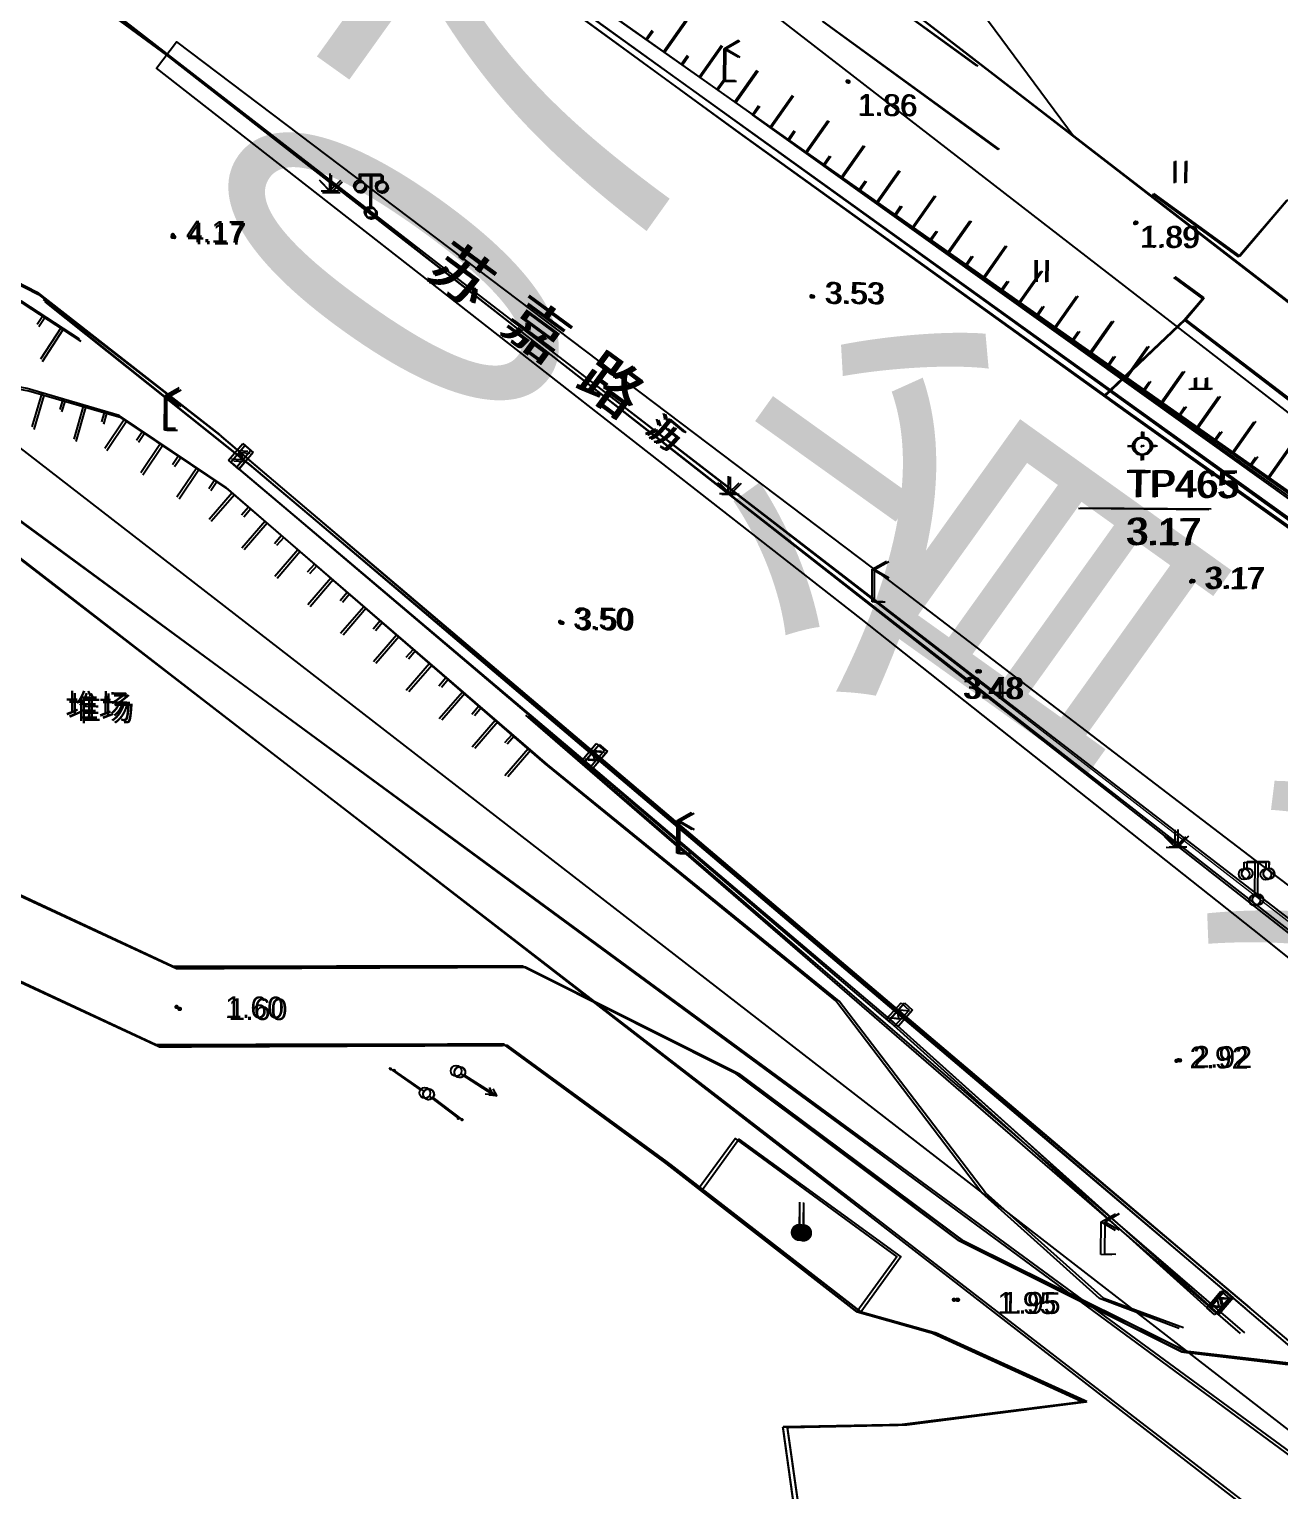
# Model space of a CAD drawing. Header units: millimetres. Extents: x 2463 to 59352, y -11079 to 11941.
# Drawn here: x 6155 to 6212.5, y 1665 to 1732.2 of the extents above; entities that cross this region are included whole.
import ezdxf
from ezdxf.enums import TextEntityAlignment as Align

# ---------------------------------------------------------------- set-up
doc = ezdxf.new("R2010")
doc.units = ezdxf.units.MM
doc.header["$LTSCALE"] = 10
for name, pattern in [('ACAD_ISO04W100', [30, 24, -3, 0, -3]), ('DASHDOT', [1, 0.5, -0.25, 0, -0.25]), ('X2', [10, 8, -2]), ('X6', [2, 1, -1])]:
    doc.linetypes.add(name, pattern=pattern)
for name, color, linetype in [('1：500地形', 8, 'Continuous'), ('Other', 7, 'Continuous'), ('RD-侧石线', 5, 'Continuous'), ('RD-红线', 7, 'Continuous'), ('植被层', 3, 'Continuous'), ('用地', 7, 'Continuous'), ('路名', 7, 'Continuous')]:
    doc.layers.add(name, color=color, linetype=linetype)
doc.layers.add('RD-中线', color=7, linetype='DASHDOT', lineweight=0, true_color=0xfe0b0b)
doc.styles.add('DIMST', font='', dxfattribs={"width": 0.8})
doc.styles.get("Standard").update_dxf_attribs({"font": 'arial.ttf'})
doc.styles.get('DIMST').set_extended_font_data('SimSun')
doc.linetypes.add('10421', pattern='A,2,[150,AAA.SHX,S=1,R=0,X=0,Y=1],1e-11', length=2.00000000001)
doc.linetypes.add('1137', pattern='A,0,-1e-09,[146,AAA.SHX,S=1,R=0,X=0,Y=0],-10', length=10.000000001)
doc.linetypes.add('1161', pattern='A,0,[149,AAA.SHX,S=0.15,R=0,X=0,Y=0],-1.6', length=1.6)
doc.linetypes.add('444', pattern='A,4.5,[145,AAA.SHX,S=1,R=0,X=0,Y=1],4.5,-0.5,[146,AAA.SHX,S=1,R=0,X=0,Y=0],-0.5', length=10)
doc.linetypes.add('72B', pattern='A,4,-1,4,-1,4,-1,[149,AAA.SHX,S=0.15,R=0,X=0,Y=0],8,[149,AAA.SHX,S=0.15,R=0,X=0,Y=0],-1', length=24)

# ---------------------------------------------------------------- blocks, each defined once
blk = doc.blocks.new('380501000')
for p, q in [((-1, 2.9), (-1, 3.5)), ((-1, 3.5), (1, 3.5)), ((0, 0.5), (0, 3.5)), ((1, 3.5), (1, 2.9))]:
    blk.add_line(p, q)
for centre in [(-1, 2.399999999999999), (1, 2.399999999999999), (0, 0)]:
    blk.add_circle(centre, 0.5)
blk = doc.blocks.new('110103100')
for p, q in [((-1.3, 0), (-0.8, 0)), ((0, 1.3), (0, 0.8000000000000002)), ((1.3, 0), (0.8000000000000002, 0)), ((0, -1.3), (0, -0.8))]:
    blk.add_line(p, q)
blk.add_circle((0, 0), 0.8)
blk.add_point((0, 0))
blk = doc.blocks.new('451002000')
for p, q in [((0, 2.999999999999998), (1.299038105676658, 3.749999999999998)), ((0, 2.999999999999998), (1.299038105676658, 2.25)), ((0, 0), (0, 2.999999999999998)), ((1, 0), (0, 0))]:
    blk.add_line(p, q)
blk = doc.blocks.new('720100000')
at = {"const_width": 0.2}
blk.add_lwpolyline([(-0.1, 0, 1), (0.1, 0, 1)], format="xyb", close=True, dxfattribs=at)
blk = doc.blocks.new('520104000')
at = {"linetype": 'Continuous'}
for p, q in [((-0.5, 0), (-0.5, 2)), ((-0.5, 2), (0.5, 2)), ((0.35, 1.75), (-0.35, 1.25)), ((0.5, 2), (0.5, 0)), ((0.5, 0), (-0.5, 0)), ((-0.35, 1.25), (0.35, 0.75)), ((0.35, 0.75), (-0.35, 0.25))]:
    blk.add_line(p, q, dxfattribs=at)
blk = doc.blocks.new('820200002')
for p, q in [((0, 0), (0, 1.6)), ((-1, 1), (0, 0)), ((-0.8, 0), (0.8, 0)), ((0, 0), (1, 1))]:
    blk.add_line(p, q)
blk = doc.blocks.new('321506000')
at = {"const_width": 0.2}
blk.add_lwpolyline([(0, 2.799999999999998), (0, 0.3999999999999998)], dxfattribs=at)
at = {"const_width": 0.8}
blk.add_lwpolyline([(0.4, 0, 0.198912367379658), (0.2828427124746189, 0.2828427124746189, 0.198912367379658), (0, 0.4, 0.198912367379658), (-0.2828427124746189, 0.2828427124746189, 0.198912367379658), (-0.4, 0, 0.198912367379658), (-0.2828427124746189, -0.2828427124746189, 0.198912367379658), (0, -0.4, 0.198912367379658), (0.2828427124746189, -0.2828427124746189, 0.198912367379658)], format="xyb", close=True, dxfattribs=at)
blk = doc.blocks.new('810302002')
for p, q in [((-1, 0), (1, 0)), ((-0.5, 1), (-0.5, 0)), ((0.5, 1), (0.5, 0))]:
    blk.add_line(p, q)
blk = doc.blocks.new('810602002')
for p, q in [((-0.5, -1), (-0.5, 1)), ((0.5, -1), (0.5, 1))]:
    blk.add_line(p, q)
blk = doc.blocks.new('520101003')
at = {"linetype": 'Continuous'}
blk.add_line((0.5, 0), (4, 0), dxfattribs=at)
at = {"linetype": 'Continuous', "const_width": 0.15, "flags": 128}
blk.add_lwpolyline([(3.774999999999999, 0, 1), (3.924999999999998, 0, 1)], format="xyb", close=True, dxfattribs=at)
blk = doc.blocks.new('520106000')
at = {"linetype": 'Continuous'}
blk.add_circle((0, 0), 0.5, dxfattribs=at)
blk = doc.blocks.new('510301000')
at = {"linetype": 'Continuous'}
blk.add_circle((0, 0), 0.5, dxfattribs=at)
blk = doc.blocks.new('510201003')
at = {"linetype": 'Continuous'}
blk.add_line((0.5, 0), (4, 0), dxfattribs=at)
at = {"linetype": 'Continuous', "flags": 128}
blk.add_lwpolyline([(3.387748909760055, 0.35355), (4, 0), (3.387748909760055, -0.35355)], dxfattribs=at)

msp = doc.modelspace()

# ---------------------------------------------------------------- hatches: boundary and pattern name
at = {"layer": '植被层'}
h = msp.add_hatch(dxfattribs=at)
h.set_pattern_fill('草坪或沼泽', color=256, scale=0.5, angle=-0.148153735752361)
h.set_pattern_definition([(359.8518462642477, (-494927.7248257527, -3415132.240320678), (2.606714303710045, 2.593268312156198), [0.39, -0.078, 0.104, -0.078, 0.39, -1.56]), (359.8518462642477, (-494927.8546236282, -3415132.161984789), (2.606714303710045, 2.593268312156198), [0.26, -0.195, 0.39, -0.195, 0.26, -1.3]), (359.8518462642477, (-494926.9419374721, -3415131.124341314), (2.606714303710045, 2.593268312156198), [0.325, -0.13, 0.325, -1.82]), (359.8518462642477, (-494928.2405885269, -3415130.600981554), (2.606714303710045, 2.593268312156198), [0.13, -0.26, 0.13, -2.08]), (89.85184626424763, (-494927.9805893961, -3415130.601653854), (-2.593268312156198, 2.606714303710045), [0.234, -2.366]), (89.85184626424763, (-494927.2046258012, -3415132.163665538), (-2.593268312156198, 2.606714303710045), [0.26, -2.34]), (89.85184626424763, (-494926.5519387759, -3415131.125349763), (-2.593268312156198, 2.606714303710045), [0.26, -2.34]), (44.85184626424764, (-494926.8666941611, -3415132.19053944), (0.006722995772955593, 2.599991306398672), [0.26, -3.41695525]), (134.8518462642477, (-494927.5426919012, -3415132.188791461), (-2.599991306398672, 0.006722995772955816), [0.26, -3.41695525]), (63.28679508424764, (-494926.9446602854, -3415132.177337794), (0.006722998138063888, 2.599991305020362), [0.2599999999999998, -5.553776499999997]), (75.81560279424764, (-494927.0746262358, -3415132.164001687), (0.006722995870009397, 2.599991307543387), [0.26, -10.4600745]), (75.81560279424764, (-494926.4219392106, -3415131.125685913), (0.006722995870009397, 2.599991307543387), [0.208, -10.5120745]), (75.81560279424764, (-494927.92858957, -3415130.601788314), (0.006722995870009397, 2.599991307543387), [0.182, -10.5380745]), (103.8880897342476, (-494927.3346253666, -3415132.163329388), (0.006722971412663187, 2.599991301543218), [0.26, -10.4600745]), (103.8880897342476, (-494926.6819383414, -3415131.125013614), (0.006722971412663187, 2.599991301543218), [0.208, -10.5120745]), (103.8880897342476, (-494928.0325892223, -3415130.601519394), (0.006722971412663187, 2.599991301543218), [0.182, -10.5380745]), (116.4168974642477, (-494927.464658547, -3415132.175993195), (0.006722952192055247, 2.59999128501449), [0.2599999999999998, -5.553773499999997])])
edge = h.paths.add_edge_path()
edge.add_line((6219.825299396618, 1760.981765636132), (6219.021946314811, 1762.215611214639))
edge.add_line((6219.021946314811, 1762.215611214639), (6232.799376330486, 1771.186053207033))
edge.add_line((6232.799376330486, 1771.186053207033), (6233.788648542164, 1769.666660016292))
edge.add_line((6233.788648542164, 1769.666660016292), (6242.147008098693, 1773.297389047575))
edge.add_line((6242.147008098693, 1773.297389047575), (6256.382021858155, 1775.424814068601))
edge.add_line((6256.382021858155, 1775.424814068601), (6255.835519443413, 1779.084117893484))
edge.add_line((6255.835519443413, 1779.084117893484), (6261.214515122732, 1779.887966742162))
edge.add_line((6261.214515122732, 1779.887966742162), (6261.202035052791, 1779.971477768273))
edge.add_line((6261.202035052791, 1779.971477768273), (6270.805334588194, 1781.925099353661))
edge.add_line((6270.805334588194, 1781.925099353661), (6270.665790185421, 1782.611049339064))
edge.add_line((6270.665790185421, 1782.611049339064), (6281.151025428991, 1784.74408531597))
edge.add_line((6281.151025428991, 1784.74408531597), (6281.888617304301, 1781.118349964619))
edge.add_line((6281.888617304301, 1781.118349964619), (6283.456502970164, 1781.437308736035))
edge.add_line((6283.456502970164, 1781.437308736035), (6282.798650933053, 1784.671071913448))
edge.add_line((6282.798650933053, 1784.671071913448), (6285.15047915574, 1785.14950985171))
edge.add_line((6285.15047915574, 1785.14950985171), (6285.070739335993, 1785.541481868253))
edge.add_line((6285.070739335993, 1785.541481868253), (6286.492310148695, 1785.830678680801))
edge.add_line((6286.492310148695, 1785.830678680801), (6286.245593788366, 1787.056354900245))
edge.add_line((6286.245593788366, 1787.056354900245), (6301.872698540074, 1790.235455906373))
edge.add_line((6301.872698540074, 1790.235455906373), (6302.25762274131, 1788.323512232751))
edge.add_line((6302.25762274131, 1788.323512232751), (6302.946990116763, 1788.463751843088))
edge.add_line((6302.946990116763, 1788.463751843088), (6303.06659949411, 1787.875795256701))
edge.add_line((6303.06659949411, 1787.875795256701), (6303.850542469563, 1788.035274839383))
edge.add_line((6303.850542469563, 1788.035274839383), (6304.608009481077, 1784.311840311513))
edge.add_line((6304.608009481077, 1784.311840311513), (6308.717830523239, 1785.14792046452))
edge.add_line((6308.717830523239, 1785.14792046452), (6311.142801651937, 1773.293404840753))
edge.add_line((6311.142801651937, 1773.293404840753), (6311.88187741503, 1773.443758913205))
edge.add_line((6311.88187741503, 1773.443758913205), (6313.641063300691, 1761.595705293474))
edge.add_line((6313.641063300691, 1761.595705293474), (6313.704655652722, 1761.162631836609))
edge.add_arc((6310.398505546707, 1769.533376820274), 9.000000005836915, 291.5522781783099, 317.6646500098786)
edge.add_line((6317.051447059815, 1763.472158351336), (6312.073712289422, 1796.854872548842))
edge.add_line((6312.073712289422, 1796.854872548842), (6259.735341947266, 1784.722715391666))
edge.add_line((6259.735341947266, 1784.722715391666), (6227.866370813312, 1771.138929065672))
edge.add_line((6227.866370813312, 1771.138929065672), (6209.217897702563, 1758.928784521651))
edge.add_line((6209.217897702563, 1758.928784521651), (6199.356566654549, 1749.127960686927))
edge.add_line((6199.356566654549, 1749.127960686927), (6249.981857055654, 1710.121617495903))
edge.add_line((6249.981857055654, 1710.121617495903), (6254.997388008547, 1706.257194793672))
edge.add_arc((6262.95713611608, 1716.569581686874), 13.0270070764717, 187.3645516287885, 232.336784228711, ccw=False)
edge.add_line((6250.037593286515, 1714.899753420968), (6249.940718530301, 1715.65438312281))
edge.add_arc((6248.452927725071, 1715.463389618677), 1.49999999958211, 7.315272723952215, 52.24087584705148)
edge.add_line((6249.371442505073, 1716.649277723749), (6241.444641902026, 1722.788850422838))
edge.add_line((6241.444641902026, 1722.788850422838), (6239.714325711919, 1722.530268196837))
edge.add_line((6239.714325711919, 1722.530268196837), (6239.444128836187, 1724.33831483068))
edge.add_line((6239.444128836187, 1724.33831483068), (6234.988295056422, 1727.789507410844))
edge.add_line((6234.988295056422, 1727.789507410844), (6233.699415504905, 1727.596905357093))
edge.add_line((6233.699415504905, 1727.596905357093), (6233.498151535141, 1728.94367350394))
edge.add_line((6233.498151535141, 1728.94367350394), (6232.263499287686, 1729.899953043443))
edge.add_line((6232.263499287686, 1729.899953043443), (6232.079770143524, 1729.662775506155))
edge.add_line((6232.079770143524, 1729.662775506155), (6220.22120396307, 1738.848313994595))
edge.add_arc((6228.884649197835, 1750.036440587957), 14.15024593443052, 180.7619130778784, 232.2478483555007, ccw=False)
edge.add_arc((6228.875765292529, 1750.114265753311), 14.14261244010287, 129.7875696169194, 181.0776574602675, ccw=False)

# ---------------------------------------------------------------- linework, layer by layer
at = {"layer": '1：500地形', "color": 251, "linetype": 'Continuous'}
for p, q in [((6116.861463309529, 1763.889760853146), (6161.292571265165, 1731.136652198509)), ((6183.385235254451, 1731.775872216449), (6183.674036207523, 1732.18403183844)), ((6161.292571265165, 1731.136652198509), (6264.890657051206, 1649.905526942928)), ((6185.017872311264, 1730.620668645837), (6185.306673322661, 1731.028827790991)), ((6186.650509366738, 1729.465464598854), (6186.939310378251, 1729.873623743542)), ((6188.283146422271, 1728.310260551871), (6188.571947433784, 1728.718419696093)), ((6189.915783477862, 1727.155056504422), (6190.204584489316, 1727.56321564911)), ((6191.548420592999, 1725.999852456973), (6191.837221546071, 1726.408012078498)), ((6193.181057648531, 1724.84464840999), (6193.469858601662, 1725.252808031981)), ((6194.813694705286, 1723.689444839378), (6195.102495716799, 1724.097603984532)), ((6196.446331760877, 1722.534240792394), (6196.73513277239, 1722.942399937083)), ((6198.07896881641, 1721.379036745411), (6198.367769827864, 1721.787195889634)), ((6199.711605871942, 1720.223832697962), (6200.000406883455, 1720.631991842651)), ((6201.344242987079, 1719.068628650513), (6201.633043938988, 1719.476787795667)), ((6155.665836702772, 1719.059644280822), (6155.391815505778, 1718.641418999416)), ((6202.97688004267, 1717.91342460353), (6203.265680995801, 1718.321584225521)), ((6204.609517099425, 1716.758221032918), (6204.89831811088, 1717.166380178072)), ((6206.242154154957, 1715.603016985935), (6206.53095516647, 1716.011176130623)), ((6156.573311061746, 1715.210590902139), (6156.432562933218, 1714.730809693114)), ((6158.492435719209, 1714.647598388494), (6158.351687590623, 1714.167817179468)), ((6207.87479121049, 1714.447812938952), (6208.163592222003, 1714.855972083174)), ((6160.242418259355, 1713.724171670974), (6159.963333502501, 1713.30930832157)), ((6209.507428266081, 1713.292608891503), (6209.796229277594, 1713.700768036191)), ((6161.901872192366, 1712.607832642161), (6161.622787435512, 1712.192969293223)), ((6211.140065381218, 1712.137404844054), (6211.428866333068, 1712.545563989208)), ((6163.561326125318, 1711.491493613814), (6163.282241368523, 1711.07663026441)), ((6165.120103386902, 1710.243518928886), (6164.792805502804, 1709.865529257228)), ((6203.281012472728, 1710.192486700491), (6209.280739036303, 1710.135204536729)), ((6166.632061596758, 1708.934327155241), (6166.304763712602, 1708.556337483582)), ((6168.144019807836, 1707.625135858432), (6167.81672192368, 1707.247146186774)), ((6169.655978017634, 1706.315944084787), (6169.328680134759, 1705.937954889965)), ((6171.167936228712, 1705.006752787978), (6170.840638344556, 1704.62876311632)), ((6172.679894378905, 1703.697561014333), (6172.352596555635, 1703.319571819511)), ((6174.191852589984, 1702.388369717524), (6173.864554705828, 1702.0103800454)), ((6175.703810801004, 1701.079178420716), (6175.376512916906, 1700.701188748591)), ((6177.21576901086, 1699.76998664707), (6176.888471126704, 1699.391996974946))]:
    msp.add_line(p, q, dxfattribs=at)
at = {"layer": '1：500地形', "color": 8, "linetype": 'Continuous'}
for p, q in [((6183.429768648612, 1731.735416539834), (6183.717527679955, 1732.144311073591)), ((6185.065346784106, 1730.584380414226), (6185.353105815508, 1730.993274947983)), ((6186.700924919716, 1729.433344289084), (6186.988683951176, 1729.842238822841)), ((6188.336503055269, 1728.282308163476), (6188.624262086612, 1728.691202697233)), ((6189.972081190879, 1727.131272037403), (6190.259840222281, 1727.540166571625)), ((6191.607659326432, 1725.980235911795), (6191.895418357775, 1726.389130446483)), ((6193.243237462042, 1724.829199786653), (6193.530996493444, 1725.23809432041)), ((6194.878815597536, 1723.678163660579), (6195.166574628938, 1724.087058194336)), ((6196.514393733205, 1722.527127534971), (6196.802152764549, 1722.936022069194)), ((6198.149971868699, 1721.376091409829), (6198.437730900101, 1721.784985943586)), ((6199.78555000431, 1720.225055283756), (6200.073309035712, 1720.633949817979)), ((6201.421128139862, 1719.074019158148), (6201.708887171206, 1719.482913692371)), ((6155.742893391727, 1718.948530608212), (6155.469939773875, 1718.529607796465)), ((6203.056706275473, 1717.92298303254), (6203.344465306875, 1718.331877567229)), ((6204.692284411025, 1716.771946907398), (6204.980043442369, 1717.180841441155)), ((6206.327862546636, 1715.62091078179), (6206.615621578037, 1716.029805315547)), ((6156.660181896152, 1715.101804178097), (6156.520657925083, 1714.621665591729)), ((6207.96344068213, 1714.469874655717), (6208.251199713532, 1714.87876918994)), ((6158.580736239006, 1714.543708293588), (6158.441212267937, 1714.063569707685)), ((6160.333068314389, 1713.624748065025), (6160.055042602211, 1713.209174120688)), ((6209.599018817798, 1713.318838530575), (6209.886777849142, 1713.727733064332)), ((6161.995364092612, 1712.512645216548), (6161.717338380435, 1712.097071271744)), ((6211.234596953293, 1712.167802404501), (6211.522355984695, 1712.576696938724)), ((6163.657659870662, 1711.400542367604), (6163.379634158542, 1710.984968423267)), ((6165.219615090145, 1710.156547189579), (6164.893282351581, 1709.777724086662)), ((6203.380530228927, 1710.202845719532), (6209.380383371115, 1710.16086630093)), ((6166.734907503736, 1708.851216235087), (6166.408574765172, 1708.472393131704)), ((6168.250199917386, 1707.545885280595), (6167.923867178821, 1707.167062176746)), ((6169.765492331093, 1706.240554325637), (6169.439159592528, 1705.861731222254)), ((6171.280784744626, 1704.935223371145), (6170.954452006003, 1704.556400267296)), ((6172.796077158275, 1703.629892416653), (6172.46974441971, 1703.25106931327)), ((6174.311369571808, 1702.324561461695), (6173.985036833243, 1701.945738358312)), ((6175.826661985515, 1701.019230506738), (6175.50032924695, 1700.64040740382)), ((6177.341954399048, 1699.713899552711), (6177.015621660483, 1699.335076448862))]:
    msp.add_line(p, q, dxfattribs=at)
at = {"layer": '1：500地形', "color": 251}
for p, q in [((6184.201553782828, 1731.198270431143), (6185.230993889361, 1732.653166788985)), ((6185.834190838361, 1730.04306638416), (6186.863630944894, 1731.497962742002)), ((6187.466827893893, 1728.887862336711), (6188.496268000485, 1730.342758694553)), ((6189.099464950707, 1727.732658766565), (6190.128905057181, 1729.187555123941)), ((6190.732102006239, 1726.577454719582), (6191.761542172377, 1728.032351076492)), ((6192.364739121376, 1725.422250672133), (6193.394179227909, 1726.877147029974)), ((6193.997376176909, 1724.267046624684), (6195.0268162835, 1725.721942982525)), ((6195.6300132325, 1723.1118425777), (6196.659453338974, 1724.566738935542)), ((6197.262650288032, 1721.956638530251), (6198.292090394565, 1723.411534888093)), ((6198.895287343565, 1720.801434482803), (6199.92472745132, 1722.256331317481)), ((6200.52792440032, 1719.646230913122), (6201.557364566515, 1721.101127270033)), ((6202.160561515515, 1718.491026865673), (6203.19000162199, 1719.945923223515)), ((6203.793198571047, 1717.335822818224), (6204.82263867758, 1718.790719176066)), ((6156.502287264013, 1718.511601648182), (6155.540666181683, 1717.043926123419)), ((6205.42583562658, 1716.180618771241), (6206.455275733113, 1717.635515128617)), ((6207.058472682113, 1715.025414723792), (6208.087912788646, 1716.480311081634)), ((6155.613748762788, 1715.492087159195), (6155.15573121005, 1713.930800121632)), ((6208.691109737645, 1713.870210676343), (6209.720549905005, 1715.325107511022)), ((6157.53287342025, 1714.929094645084), (6157.074855867513, 1713.367807607987)), ((6159.412691322652, 1714.282341184915), (6158.504503689446, 1712.932307142653)), ((6210.323746794458, 1712.715007106663), (6211.353186960596, 1714.169903463573)), ((6161.072145196, 1713.166002156568), (6160.163957622399, 1711.81596811384)), ((6211.956383909595, 1711.559803059214), (6212.985824016128, 1713.014699417055)), ((6162.731599129069, 1712.04966312822), (6161.823411555468, 1710.699629085027)), ((6164.364124280781, 1710.898114339338), (6163.299043202163, 1709.668074285966)), ((6165.876082491859, 1709.588923042529), (6164.811001413242, 1708.358882988692)), ((6167.388040702879, 1708.279731745721), (6166.322959623039, 1707.049691215047)), ((6168.899998912735, 1706.970539971609), (6167.834917834118, 1705.740499918238)), ((6170.411957123755, 1705.661348674801), (6169.346876045196, 1704.43130862143)), ((6171.923915333611, 1704.35215690069), (6170.858834254994, 1703.122116847784)), ((6173.435873485027, 1703.042965604347), (6172.370792406467, 1701.812925550976)), ((6174.947831694883, 1701.733773830701), (6173.882750616265, 1700.50373377733)), ((6176.459789905903, 1700.424582533427), (6175.394708827343, 1699.194542480522)), ((6177.971748115759, 1699.115390759782), (6176.906667037141, 1697.885350706876))]:
    msp.add_line(p, q, dxfattribs=at)
at = {"layer": '1：500地形', "color": 8}
for p, q in [((6184.247557716417, 1731.15989847703), (6185.273283731864, 1732.617415757739)), ((6185.883135851911, 1730.008862351422), (6186.908861867358, 1731.466379632131)), ((6187.518713987522, 1728.85782622628), (6188.544440002794, 1730.315343506058)), ((6189.154292123074, 1727.706790100206), (6190.180018138288, 1729.16430738045)), ((6190.789870258743, 1726.555753974599), (6191.815596273898, 1728.013271254842)), ((6192.42544839412, 1725.404717849457), (6193.451174409451, 1726.8622351297)), ((6194.061026529847, 1724.253681723383), (6195.086752545294, 1725.711199004092)), ((6195.6966046654, 1723.102645597775), (6196.722330680846, 1724.560162878484)), ((6197.33218280101, 1721.951609472168), (6198.357908816457, 1723.409126752411)), ((6198.967760936563, 1720.800573347025), (6199.993486951951, 1722.258090627269)), ((6200.603339072115, 1719.649537220952), (6201.629065087387, 1721.107054501195)), ((6202.238917207667, 1718.498501095344), (6203.264643222881, 1719.956018375588)), ((6203.874495343336, 1717.347464970202), (6204.90022135855, 1718.804982250445)), ((6156.580739015861, 1718.402623372507), (6155.622864376901, 1716.932499838882)), ((6205.51007347883, 1716.196428844594), (6206.535799494044, 1717.653946124838)), ((6207.145651614441, 1715.045392718986), (6208.171377629655, 1716.50290999923)), ((6155.699904724579, 1715.380852119886), (6155.245870794084, 1713.818402258103)), ((6208.781229749935, 1713.894356592913), (6209.80695576544, 1715.351873873156)), ((6157.620459067666, 1714.822756235377), (6157.166425137055, 1713.260306373593)), ((6159.501920425422, 1714.180799489264), (6158.597179068458, 1712.828453579807)), ((6210.416807885604, 1712.743320467305), (6211.44253390105, 1714.200837748014)), ((6161.164216203471, 1713.068696640787), (6160.259474846216, 1711.716350730863)), ((6212.052386021156, 1711.592284341697), (6213.078112036545, 1713.049801622406)), ((6162.826511981579, 1711.956593791843), (6161.921770624323, 1710.60424788192)), ((6164.461968883379, 1710.809212667291), (6163.400028523321, 1709.576460033544)), ((6165.97726129697, 1709.503881712333), (6164.915320937262, 1708.271129079518)), ((6167.492553710619, 1708.198550758307), (6166.430613350562, 1706.96579812456)), ((6169.00784612421, 1706.893219803349), (6167.945905764444, 1705.660467170534)), ((6170.523138537801, 1705.587888848391), (6169.461198178093, 1704.355136215576)), ((6172.038430951392, 1704.282557893899), (6170.976490591334, 1703.049805260618)), ((6173.553723365041, 1702.977226939407), (6172.491783005333, 1701.744474306126)), ((6175.069015778749, 1701.671895984449), (6174.00707541904, 1700.439143351168)), ((6176.584308192281, 1700.366565029957), (6175.522367832224, 1699.133812396676)), ((6178.099600605989, 1699.061234075465), (6177.037660246222, 1697.828481442184))]:
    msp.add_line(p, q, dxfattribs=at)
at = {"layer": '1：500地形', "color": 251, "linetype": 'X6', "flags": 128}
for points in [[(6182.015556944099, 1749.226826066506), (6178.667358872861, 1745.076382671838), (6210.628751602055, 1721.763658551854), (6212.846496755114, 1724.355243185424)], [(6273.441471395347, 1665.343125802354), (6275.060094760005, 1667.558700614032), (6208.138761180891, 1718.853937267681), (6208.988732819535, 1719.847186103352), (6177.039324525193, 1743.151168820803), (6172.313492752526, 1739.630182410945)]]:
    msp.add_lwpolyline(points, dxfattribs=at)
at = {"layer": '1：500地形', "color": 8, "linetype": 'X6', "flags": 128}
for points in [[(6182.015585653282, 1749.182819793356), (6178.677984321754, 1745.023850397562), (6210.698732847495, 1721.792720580828), (6212.909860861577, 1724.389953038544)], [(6273.655150456909, 1665.532576915231), (6275.268117683738, 1667.752272867952), (6208.216171823182, 1718.876657816005), (6209.063607379359, 1719.872071522643), (6177.054865574961, 1743.094490433932), (6172.33802952603, 1739.561462215968)]]:
    msp.add_lwpolyline(points, dxfattribs=at)
at = {"layer": '1：500地形', "color": 8, "linetype": 'X6', "extrusion": (-0.02249646185367215, 0.003258727077910039, 0.9997416115686583), "flags": 128}
for points, elevation in [([(-2617.361756284459, 5865.878801741909), (-2612.767268683657, 5863.171904483178), (-2594.366587884019, 5898.19230817642), (-2597.253979353884, 5900.008258073971)], -133.7636578708444), ([(-2547.712991374648, 5968.56386646647), (-2550.140993869938, 5969.84195773056), (-2591.124746850719, 5896.153436428838), (-2592.231366720903, 5896.849416264377), (-2610.625147874189, 5861.842144063919), (-2606.45240914124, 5857.680523926042)], -133.7636578708461)]:
    msp.add_lwpolyline(points, dxfattribs=dict(at, elevation=elevation))
at = {"layer": '1：500地形', "color": 251, "linetype": 'Continuous', "flags": 128}
for points in [[(6169.071465452, 1742.247410463524), (6172.516920964672, 1739.465958600753), (6228.282754525864, 1700.007763063424)], [(6168.552284962296, 1741.617907199898), (6171.254064461829, 1739.487015872617), (6187.666988212588, 1727.459773466346), (6205.467134432491, 1714.611249952932), (6226.10916371082, 1699.851507217512), (6235.616960504705, 1692.976423015241), (6286.133921028379, 1656.070455074199), (6300.401804342839, 1644.784547683206)], [(6157.338737826476, 1717.96355949238), (6154.68343399538, 1719.703314283752), (6152.543493857347, 1720.73448207032)], [(6153.484769171251, 1721.105822013114), (6155.387593280031, 1720.135611777083), (6163.782410003218, 1713.582167430204)], [(6178.72772722188, 1698.460795349796), (6164.088081213211, 1711.137137828284), (6159.161497302908, 1714.451322902349), (6154.933146897094, 1715.691747523268), (6151.831739276213, 1716.280364980345)], [(6214.157872741374, 1670.654275988583), (6163.782410003218, 1713.582167430204)]]:
    msp.add_lwpolyline(points, dxfattribs=at)
at = {"layer": '1：500地形', "color": 8, "linetype": 'Continuous', "flags": 128}
for points in [[(6169.0893374428, 1742.170412801561), (6172.541875954923, 1739.397757794131), (6228.408167376854, 1700.081923086085)], [(6168.571764241295, 1741.539587381185), (6171.278969837616, 1739.415594241471), (6187.722516035634, 1727.430252467171), (6205.555374860794, 1714.627170255297), (6226.234982146505, 1699.920123968162), (6235.760283106212, 1693.069311853387), (6286.371209008999, 1656.292308817972), (6287.81803646256, 1655.153854131588)], [(6147.510601068296, 1741.179202565812), (6161.338806866757, 1731.03985033732), (6258.365809698445, 1655.359923732822)], [(6255.215226330243, 1655.381967548636), (6232.156755081351, 1674.140060870332), (6211.300935688343, 1690.818388287798), (6193.287415471599, 1705.099770692997), (6160.878217337218, 1730.430972041917), (6161.799396396238, 1731.648728633189), (6195.056195601677, 1706.491429361869), (6211.382288284456, 1694.012897288781), (6231.420622798296, 1678.840326316544), (6259.520749949939, 1657.17819160957), (6262.001333238413, 1655.33448691655)], [(6153.556614081173, 1720.9891389272), (6155.461906548155, 1720.023784787283), (6163.87341075644, 1713.491773232241)], [(6157.418584639878, 1717.856716136337), (6154.7588521874, 1719.589693130814), (6152.616288976134, 1720.615399463457)], [(6178.857246812755, 1698.408568597753), (6164.185317080557, 1711.04753113201), (6159.250296227257, 1714.349140160606), (6155.018795890357, 1715.578776244429), (6151.915897041939, 1716.159481452667)], [(6214.358198376054, 1670.692505329736), (6163.87341075644, 1713.491773232241)]]:
    msp.add_lwpolyline(points, dxfattribs=at)
at = {"layer": '1：500地形', "color": 251, "linetype": '444', "flags": 128}
for points in [[(6229.207739132196, 1697.906836813205), (6170.909006657925, 1740.006333882344)], [(6155.669401132649, 1719.79990576895), (6165.160324542407, 1712.204949784913), (6210.961662826741, 1673.370914213248)]]:
    msp.add_lwpolyline(points, dxfattribs=at)
at = {"layer": '1：500地形', "color": 8, "linetype": '444', "flags": 128}
for points in [[(6229.338507423034, 1697.983362532575), (6170.932588634345, 1739.934030410257)], [(6155.74456971462, 1719.688798915484), (6165.25483338893, 1712.118074389529), (6211.155070024748, 1673.400982533471)]]:
    msp.add_lwpolyline(points, dxfattribs=at)
at = {"layer": '1：500地形', "color": 8, "linetype": '444', "extrusion": (-0.02249646185367215, 0.003258727077910039, 0.9997416115686583), "flags": 128}
for points, elevation in [([(-2573.475358541235, 5920.052849419721), (-2606.619645296006, 5856.236189051922)], -133.7636578708454), ([(-2584.406183464612, 5844.107403851684), (-2578.277048640814, 5854.604769774993), (-2546.540125722701, 5905.581358996943)], -133.7636578708431)]:
    msp.add_lwpolyline(points, dxfattribs=dict(at, elevation=elevation))
at = {"layer": '1：500地形', "color": 251, "linetype": '1137', "flags": 128}
for points in [[(6188.281932336658, 1728.288940415607), (6229.943994840871, 1698.453832599223)], [(6210.739769752285, 1672.230980283004), (6177.865362702551, 1700.673823733703)]]:
    msp.add_lwpolyline(points, dxfattribs=at)
at = {"layer": '1：500地形', "color": 8, "linetype": '1137', "flags": 128}
for points in [[(6188.335343314191, 1728.260985111707), (6230.073365630322, 1698.532234480028)], [(6210.936085106719, 1672.260486761463), (6177.989240735043, 1700.619390264974)]]:
    msp.add_lwpolyline(points, dxfattribs=at)
at = {"layer": '1：500地形', "color": 8, "linetype": '1137', "extrusion": (-0.02249646185367215, 0.003258727077910039, 0.9997416115686583), "flags": 128}
for points, elevation in [([(-2597.562029544875, 5875.132629296349), (-2574.12391008139, 5920.701430871362)], -133.7636578708439), ([(-2545.380016915849, 5905.528137237145), (-2568.722739934658, 5868.856087334725)], -133.7636578708428)]:
    msp.add_lwpolyline(points, dxfattribs=dict(at, elevation=elevation))
at = {"layer": '1：500地形', "color": 251, "linetype": '1161', "flags": 128}
for points in [[(6208.138761180891, 1718.853937267681), (6204.437885849244, 1715.354183495399)], [(6185.808193222883, 1678.889359995612), (6187.49290415607, 1681.19323658187), (6194.929693853805, 1675.755079995264), (6193.081479863411, 1673.227609730215)]]:
    msp.add_lwpolyline(points, dxfattribs=at)
at = {"layer": '1：500地形', "color": 8, "linetype": '1161', "extrusion": (-0.02249646185367215, 0.003258727077910039, 0.9997416115686583), "flags": 128}
for points, elevation in [([(-2591.124746850719, 5896.153436428838), (-2587.122537678994, 5893.002710057131)], -133.7636578708449), ([(-2548.330059086582, 5879.891936675443), (-2550.85505963435, 5881.222526719586), (-2546.559986302361, 5889.373093125605), (-2543.789931605844, 5887.913367817468)], -133.763657870843)]:
    msp.add_lwpolyline(points, dxfattribs=dict(at, elevation=elevation))
at = {"layer": '1：500地形', "color": 8, "linetype": '1161', "flags": 128}
for points in [[(6208.216171823182, 1718.876657816005), (6204.524234733342, 1715.367476223857)], [(6185.987607293211, 1678.855256116838), (6187.666436637957, 1681.163421981857), (6195.11707231423, 1675.74425085716), (6193.27531068909, 1673.212074892484)]]:
    msp.add_lwpolyline(points, dxfattribs=at)
at = {"layer": '1：500地形', "color": 251, "linetype": '72B', "flags": 128}
msp.add_lwpolyline([(6209.367389304361, 1673.245128605869), (6194.640542612733, 1686.529331710544), (6180.646658861342, 1698.444474646245), (6164.390636458093, 1712.241299596039)], dxfattribs=at)
at = {"layer": '1：500地形', "color": 8, "linetype": '72B', "flags": 128}
msp.add_lwpolyline([(6209.561122499204, 1673.271131520514), (6194.800441961126, 1686.517729878315), (6180.776213835839, 1698.397142131702), (6164.485055136176, 1712.152461038326)], dxfattribs=at)
at = {"layer": '1：500地形', "color": 8, "linetype": '72B', "extrusion": (-0.02249646185367215, 0.003258727077910039, 0.9997416115686583), "elevation": -133.7636578708416, "flags": 128}
msp.add_lwpolyline([(-2546.183108073848, 5904.022491331621), (-2557.176790174172, 5887.515250135665), (-2566.922985952052, 5871.932853727136), (-2578.200724883273, 5853.838013174739)], dxfattribs=at)
at = {"layer": '1：500地形', "color": 251, "linetype": 'X2', "const_width": 0.1, "flags": 128}
for points in [[(6214.157872741374, 1670.654275988583), (6208.038510211949, 1671.378730791044), (6197.777915555025, 1676.497921725624), (6187.506963382506, 1684.198329598066), (6177.69563929664, 1689.134223582112), (6161.658642118129, 1689.106327842344), (6142.121896216095, 1698.234261268173), (6137.00214717354, 1704.552151627262)], [(6189.685829321885, 1667.925773995352), (6195.127470239097, 1668.028301648685), (6203.473670085981, 1669.078357164637)], [(6190.342662371901, 1663.204300328978), (6189.685829321885, 1667.925773995352)]]:
    msp.add_lwpolyline(points, dxfattribs=at)
at = {"layer": '1：500地形', "color": 251, "linetype": 'Continuous', "flags": 128}
msp.add_lwpolyline([(6203.473670085981, 1669.078357164637, 0.1, 0.1, 0), (6203.473670085981, 1669.078357164637, 0.1, 0.1, 0), (6196.553967417423, 1672.243145406135, 0.1, 0.1, 0), (6193.081479863411, 1673.227609730215, 0.1, 0.1, 0), (6184.252690265277, 1680.100211469346, 0.1, 0.1, 0), (6176.844701003198, 1685.535406325367, 0.1, 0.1, 0), (6160.862696036611, 1685.507605853845, 0.1, 0.1, 0), (6139.848603136228, 1695.32578353433, 0.1, 0.1, 0), (6134.207279176773, 1702.287310063728, 0, 0, 0)], format="xyseb", dxfattribs=at)
at = {"layer": '1：500地形', "color": 251, "linetype": '10421', "flags": 128}
msp.add_lwpolyline([(6207.917817392476, 1672.458931968902), (6204.252711172945, 1673.826985184924), (6198.83298646231, 1678.699949549866), (6192.116975915649, 1687.529469839186), (6178.72772722188, 1698.460795349796)], dxfattribs=at)
at = {"layer": '1：500地形', "color": 8, "linetype": '10421', "flags": 128}
msp.add_lwpolyline([(6208.113560538188, 1672.481240155064), (6204.444976989502, 1673.839940911048), (6199.012841239428, 1678.699066161067), (6192.274332611678, 1687.51142830018), (6178.857246812755, 1698.408568597753)], dxfattribs=at)
at = {"layer": '1：500地形', "color": 8, "linetype": '10421', "extrusion": (-0.02249646185367215, 0.003258727077910039, 0.9997416115686583), "elevation": -133.7636578708452, "flags": 128}
msp.add_lwpolyline([(-2545.193853661663, 5902.703120380022), (-2546.012592704673, 5898.877647941551), (-2550.042776713265, 5892.805019691654), (-2557.798081934198, 5884.872777515668), (-2566.659191763727, 5870.032070302797)], dxfattribs=at)
at = {"layer": '1：500地形', "color": 8, "linetype": 'X2', "const_width": 0.1, "flags": 128}
for points in [[(6214.358198376054, 1670.692505329736), (6208.237008033177, 1671.401350014266), (6197.963390135761, 1676.494354755972), (6187.672831241363, 1684.168541203608), (6177.848949919078, 1689.079394874052), (6161.812076041855, 1689.010596295708), (6147.193063067245, 1695.795501329359)], [(6189.893193678496, 1667.901595626847), (6195.334555418844, 1668.018002007046), (6203.678049907585, 1669.089341283665)], [(6190.56206685104, 1663.181812788249), (6189.893193678496, 1667.901595626847)]]:
    msp.add_lwpolyline(points, dxfattribs=at)
at = {"layer": '1：500地形', "color": 8, "linetype": 'Continuous', "const_width": 0.1, "flags": 128}
msp.add_lwpolyline([(6203.678049907934, 1669.089341283665), (6203.678049907585, 1669.089341283665), (6196.750297895605, 1672.23647020327), (6193.27531068909, 1673.212074892484), (6184.429021096295, 1680.062136238796), (6177.007193319996, 1685.478418892139), (6161.025311201493, 1685.409856229444), (6147.165404580797, 1691.842448523157)], dxfattribs=at)
at = {"layer": 'Other'}
msp.add_lwpolyline([(6203.08937979091, 1727.262896227539), (6189.999453277183, 1744.960857772157), (6169.388537184599, 1745.157639492192)], dxfattribs=at)
at = {"layer": 'RD-中线', "color": 0, "linetype": 'ByBlock', "ltscale": 0.09}
msp.add_line((6116.877594905296, 1765.579387722892), (6240.478218555947, 1669.842802483477), dxfattribs=at)
at = {"layer": 'RD-中线', "color": 7, "linetype": 'ACAD_ISO04W100', "lineweight": -3, "ltscale": 2, "flags": 128}
msp.add_lwpolyline([(6095.082381622431, 1782.118154143338), (6240.673564673956, 1669.941677805391), (6302.674209238643, 1619.852182343491)], dxfattribs=at)
at = {"layer": 'RD-侧石线', "color": 0, "linetype": 'ByBlock', "ltscale": 0.09}
msp.add_line((6117.099369763253, 1788.808092760277), (6251.975345812478, 1684.338025817537), dxfattribs=at)
at = {"layer": 'RD-侧石线', "color": 0, "linetype": 'ByBlock'}
msp.add_line((6116.655820047339, 1742.350682684575), (6228.981091238531, 1655.347578672581), dxfattribs=at)
at = {"layer": 'RD-红线', "color": 251, "linetype": 'ByBlock'}
for p, q in [((6117.147321063765, 1793.830515161977), (6254.461211167772, 1687.472128521074)), ((6116.607868745605, 1737.328259806503), (6226.495225883178, 1652.213475969509))]:
    msp.add_line(p, q, dxfattribs=at)
at = {"layer": 'RD-红线'}
msp.add_lwpolyline([(6095.082381622373, 1810.522110730764), (6254.611505617593, 1687.606597387121), (6307.273520920748, 1645.061656200682), (6306.953446319067, 1645.320240211096), (6326.525127276518, 1638.235452398547), (6329.652781660059, 1638.605668412876), (6466.937623961801, 1654.855880542547), (6469.08364808545, 1655.109902375732), (6480.10959496032, 1667.180990781524), (6480.168760211413, 1669.341186630429), (6482.717422331423, 1762.395964802598, 0.01922816686001521), (6482.553167865351, 1777.233690449391), (6478.674665673376, 1855.48969294306)], format="xyb", dxfattribs=at)
msp.add_lwpolyline([(6095.082381622547, 1753.714197555912), (6226.735623730086, 1652.276758223661), (6266.870677712754, 1619.852182343491)], dxfattribs=at)
at = {"layer": '用地', "color": 251, "linetype": 'ByBlock'}
msp.add_lwpolyline([(6138.041857494538, 1646.334670849034), (6217.388693857562, 1659.634897238464), (6218.838125883225, 1662.301093483698), (6150.506702727844, 1712.655033541732)], dxfattribs=at)
at = {"layer": '用地', "color": 0, "linetype": 'ByBlock'}
msp.add_lwpolyline([(6194.843823949896, 1655.804370611795), (6217.617114261871, 1659.681402535532), (6219.059741318606, 1662.351286980213), (6150.600111337526, 1712.530782127176)], dxfattribs=at)

# ---------------------------------------------------------------- block references
at = {"layer": '1：500地形', "color": 8, "linetype": 'Continuous', "extrusion": (-0.02249646185367215, 0.003258727077910039, 0.9997416115686583), "yscale": 0.5000000000001075, "zscale": 0.4999999999999977}
for name, p, xscale, rotation in [('451002000', (-2598.922428830422, 5873.635023946415, -130.2916578708416), 0.4999999999983986, 97.84143009071664), ('720100000', (-2599.724919121178, 5879.240100555737, -131.9036578708467), 0.4999999999983986, 97.84143009071664), ('810602002', (-2597.817129472296, 5894.970536615492, -133.7636578708435), 0.4999999999983986, 97.84143009071664), ('820200002', (-2591.268224254318, 5856.427406253748, -133.7636578708426), 0.4999999999983986, 97.84143009071664), ('380501000', (-2590.573936292965, 5858.393508360545, -133.7636578708446), 0.4999999999983986, 97.84143009071664), ('720100000', (-2595.202638822555, 5893.271130568609, -131.8736578708392), 0.4999999999983986, 97.84143009071664), ('720100000', (-2588.20879542796, 5849.575738081978, -129.5936578708439), 0.4999999999983986, 97.84143009071664), ('810602002', (-2592.387779020233, 5889.314621161466, -133.763657870844), 0.4999999999983986, 97.84143009071664), ('720100000', (-2589.704670550971, 5879.041032566753, -130.233657870845), 0.4999999999983986, 97.84143009071664), ('810302002', (-2588.086206864652, 5897.332309978525, -133.7636578708444), 0.4999999999983986, 97.84143009071664), ('451002000', (-2579.355558470254, 5850.503275346216, -129.2466578708437), 0.4999999999983986, 97.84143009071664), ('520104000', (-2578.200724883273, 5853.838013174739, -133.7636578708416), 0.499999999912607, 58.06648060595857), ('820200002', (-2580.169323000297, 5876.580007963426, -133.7636578708426), 0.4999999999983986, 97.84143009071664), ('451002000', (-2576.202122883637, 5883.846280220061, -133.7636578708466), 0.4999999999983986, 97.84143009071664), ('720100000', (-2579.262792224659, 5898.229215843176, -130.5936578708448), 0.4999999999983986, 97.84143009071664), ('720100000', (-2573.198127502781, 5869.7886747428, -130.263657870848), 0.4999999999983986, 97.84143009071664), ('720100000', (-2573.741320282998, 5889.103167089181, -130.2836578708416), 0.4999999999983986, 97.84143009071664), ('520104000', (-2566.922985952052, 5871.932853727136, -133.7636578708419), 0.499999999979139, 57.97558843097508), ('451002000', (-2563.45585878527, 5876.647969548351, -129.7786578708436), 0.4999999999983986, 97.84143009071664), ('820200002', (-2567.063335838715, 5899.27942009983, -133.7636578708421), 0.4999999999983986, 97.84143009071664), ('380501000', (-2565.183037836367, 5903.262184801193, -133.7636578708394), 0.4999999999983986, 97.84143009071664), ('720100000', (-2553.099356312889, 5854.923875048878, -132.1636578708457), 0.4999999999983986, 97.84143009071664), ('520104000', (-2557.176790174172, 5887.515250135665, -133.7636578708419), 0.5000000000770699, 56.3367227225434), ('520101003', (-2550.851495509201, 5866.800528235241, -133.7636578708434), 0.5000000000280689, 243.4422250730952), ('510301000', (-2552.063853730831, 5868.076050694012, -133.763657870844), 0.4999999999983986, 97.84143009071664), ('720100000', (-2557.353047425032, 5900.777711037724, -130.8436578708432), 0.4999999999983986, 97.84143009071664), ('510201003', (-2552.063853730831, 5868.076050694012, -133.763657870844), 0.5000000000958111, 65.5999018950713), ('520106000', (-2550.851495509201, 5866.800528235241, -133.7636578708434), 0.4999999999983986, 97.84143009071664), ('520101003', (-2550.851495509201, 5866.800528235241, -133.7636578708434), 0.5000000000086897, 61.06097157261979), ('321506000', (-2547.012298494039, 5884.777594549867, -133.7636578708427), 0.4999999999983986, 97.84143009071664), ('451002000', (-2548.026805498506, 5898.640843574271, -133.763657870845), 0.4999999999983986, 97.84143009071664), ('720100000', (-2544.984870833551, 5892.255687988736, -131.8136578708416), 0.4999999999983986, 97.84143009071664), ('520104000', (-2546.183108074265, 5904.022491331481, -131.1006578708438), 0.4999999998163749, 57.84143010578644)]:
    msp.add_blockref(name, p, dxfattribs=dict(at, xscale=xscale, rotation=rotation))
at = {"layer": '1：500地形', "color": 251, "linetype": 'Continuous'}
for name, p, xscale, yscale, zscale, rotation in [('451002000', (6186.998808450038, 1729.853261945193, 3.471999999999996), 0.4999999999999997, 0.4999999999999997, 0.4999999999999997, 359.4529881682059), ('720100000', (6192.66099077053, 1729.829478856531, 1.86), 0.4999999999999997, 0.4999999999999997, 0.4999999999999997, 359.4529881682059), ('810602002', (6207.944824246662, 1725.647288584039), 0.4999999999999997, 0.4999999999999997, 0.4999999999999997, 359.4529881682059), ('820200002', (6168.858659718333, 1724.791250207816), 0.4999999999999997, 0.4999999999999997, 0.4999999999999997, 359.4529881682059), ('380501000', (6170.70244292755, 1723.81756818656), 0.4999999999999997, 0.4999999999999997, 0.4999999999999997, 359.4529881682059), ('720100000', (6205.882187870653, 1723.308683542889, 1.889999999999997), 0.4999999999999997, 0.4999999999999997, 0.4999999999999997, 359.4529881682059), ('720100000', (6161.633972133424, 1722.764096928184, 4.169999999999995), 0.4999999999999997, 0.4999999999999997, 0.4999999999999997, 359.4529881682059), ('810602002', (6201.557364566515, 1721.101127270033), 0.4999999999999997, 0.4999999999999997, 0.4999999999999997, 359.4529881682059), ('720100000', (6191.002263903358, 1719.945469762088, 3.529999999999998), 0.4999999999999997, 0.4999999999999997, 0.4999999999999997, 359.4529881682059), ('810302002', (6208.861750151236, 1715.675925913622), 0.4999999999999997, 0.4999999999999997, 0.4999999999999997, 359.4529881682059), ('451002000', (6161.260045542995, 1713.870261553098, 4.516999999999999), 0.4999999999999997, 0.4999999999999997, 0.4999999999999997, 359.4529881682059), ('520104000', (6164.390636458093, 1712.241299596039), 0.4999999999999997, 0.4999999999999997, 0.4999999999999997, 319.6780386759182), ('820200002', (6187.176518363851, 1710.871156328247), 0.4999999999999997, 0.4999999999999997, 0.4999999999999997, 359.4529881682059), ('451002000', (6193.786305517338, 1705.886369266436), 0.4999999999999997, 0.4999999999999997, 0.4999999999999997, 359.4529881682059), ('720100000', (6208.461870405446, 1706.816062312928, 3.169999999999995), 0.4999999999999997, 0.4999999999999997, 0.4999999999999997, 359.4529881682059), ('720100000', (6179.440858148186, 1704.965283566975, 3.499999999999998), 0.4999999999999997, 0.4999999999999997, 0.4999999999999997, 359.4529881682059), ('720100000', (6198.62796266741, 1702.684999727533, 3.479999999999996), 0.4999999999999997, 0.4999999999999997, 0.4999999999999997, 359.4529881682059), ('520104000', (6180.646658861342, 1698.444474646245), 0.4999999999999994, 0.4999999999999994, 0.4999999999999994, 319.5871465034651), ('451002000', (6184.805534798043, 1694.326581710373, 3.984999999999997), 0.4999999999999997, 0.4999999999999997, 0.4999999999999997, 359.4529881682059), ('820200002', (6207.72114043651, 1694.593911082373), 0.4999999999999997, 0.4999999999999997, 0.4999999999999997, 359.4529881682059), ('380501000', (6211.386992234651, 1692.152709345222), 0.4999999999999997, 0.4999999999999997, 0.4999999999999997, 359.4529881682059), ('720100000', (6161.803006987817, 1687.25006188348, 1.6), 0.4999999999999997, 0.4999999999999997, 0.4999999999999997, 359.4529881682059), ('520104000', (6194.640542612733, 1686.529331710544), 0.4999999999999999, 0.4999999999999999, 0.4999999999999999, 317.9482808096807), ('520101003', (6173.224675414125, 1683.293641669565), 0.4999999999999992, 0.4999999999999992, 0.4999999999999992, 145.0537831578225), ('510301000', (6174.663415078337, 1684.306952189077), 0.4999999999999997, 0.4999999999999997, 0.4999999999999997, 359.4529881682059), ('720100000', (6207.786831818552, 1684.768929339834, 2.919999999999995), 0.4999999999999997, 0.4999999999999997, 0.4999999999999997, 359.4529881682059), ('510201003', (6174.663415078337, 1684.306952189077), 0.4999999999999996, 0.4999999999999996, 0.4999999999999996, 327.2114599888798), ('520106000', (6173.224675414125, 1683.293641669565), 0.4999999999999997, 0.4999999999999997, 0.4999999999999997, 359.4529881682059), ('520101003', (6173.224675414125, 1683.293641669565), 0.4999999999999996, 0.4999999999999996, 0.4999999999999996, 322.672529653706), ('321506000', (6190.44934381146, 1676.872960647457), 0.4999999999999997, 0.4999999999999997, 0.4999999999999997, 359.4529881682059), ('451002000', (6204.31228057595, 1675.854195507598), 0.4999999999999997, 0.4999999999999997, 0.4999999999999997, 359.4529881682059), ('720100000', (6197.551666792397, 1673.776292491593, 1.949999999999999), 0.4999999999999997, 0.4999999999999997, 0.4999999999999997, 359.4529881682059), ('520104000', (6209.367389304361, 1673.245128605869, 2.662999999999996), 0.4999999999290597, 0.4999999999290597, 0.4999999999290597, 319.4529881679622)]:
    msp.add_blockref(name, p, dxfattribs=dict(at, xscale=xscale, yscale=yscale, zscale=zscale, rotation=rotation))
at = {"layer": '1：500地形', "color": 8, "linetype": 'Continuous'}
for name, p, xscale, yscale, zscale, rotation in [('451002000', (6187.04823376061, 1729.822028671746, 3.471999999999998), 0.5000000000005034, 0.5000000000005034, 0.5000000000005034, 359.5991228145418), ('720100000', (6192.710458341377, 1729.812687391304, 1.86), 0.5000000000005034, 0.5000000000005034, 0.5000000000005034, 359.5991228145418), ('810602002', (6208.004908881414, 1725.669492650666), 0.5000000000005034, 0.5000000000005034, 0.5000000000005034, 359.5991228145418), ('820200002', (6168.921054852342, 1724.713766817358), 0.5000000000005034, 0.5000000000005034, 0.5000000000005034, 359.5991228145418), ('380501000', (6170.767315443694, 1723.744790503179), 0.5000000000005034, 0.5000000000005034, 0.5000000000005034, 359.5991228145418), ('720100000', (6205.94824388766, 1723.325634426326, 1.889999999999997), 0.5000000000005034, 0.5000000000005034, 0.5000000000005034, 359.5991228145418), ('720100000', (6161.701561060416, 1722.668193335068, 4.169999999999999), 0.5000000000005034, 0.5000000000005034, 0.5000000000005034, 359.5991228145418), ('810602002', (6201.629065087387, 1721.107054501195), 0.5000000000005034, 0.5000000000005034, 0.5000000000005034, 359.5991228145418), ('720100000', (6191.076946298856, 1719.924479874671, 3.529999999999998), 0.5000000000005034, 0.5000000000005034, 0.5000000000005034, 359.5991228145418), ('810302002', (6208.947264044926, 1715.700500978512), 0.5000000000005034, 0.5000000000005034, 0.5000000000005034, 359.5991228145418), ('451002000', (6161.350319653431, 1713.773433108703, 4.516999999999999), 0.5000000000005034, 0.5000000000005034, 0.5000000000005034, 359.5991228145418), ('520104000', (6164.485055136176, 1712.152461038326), 0.4999999999140035, 0.5000000000000423, 0.5, 319.8241733298625), ('820200002', (6187.274357485325, 1710.840438189805), 0.5000000000005034, 0.5000000000005034, 0.5000000000005034, 359.5991228145418), ('451002000', (6193.896837022536, 1705.872525746823), 0.5000000000005034, 0.5000000000005034, 0.5000000000005034, 359.5991228145418), ('720100000', (6208.569982960793, 1706.839646334649, 3.169999999999998), 0.5000000000005034, 0.5000000000005034, 0.5000000000005034, 359.5991228145418), ('720100000', (6179.553785543978, 1704.914854466339, 3.5), 0.5000000000005034, 0.5000000000005034, 0.5000000000005034, 359.5991228145418), ('720100000', (6198.746643596651, 1702.68351568224, 3.479999999999998), 0.5000000000005034, 0.5000000000005034, 0.5000000000005034, 359.5991228145418), ('520104000', (6180.776213835839, 1698.397142131702), 0.4999999999785383, 0.5000000000000423, 0.5, 319.7332811547324), ('451002000', (6184.945579073132, 1694.289870346785, 3.984999999999999), 0.5000000000005034, 0.5000000000005034, 0.5000000000005034, 359.5991228145418), ('820200002', (6207.860428305141, 1694.615645463467), 0.5000000000005034, 0.5000000000005034, 0.5000000000005034, 359.5991228145418), ('380501000', (6211.532494565503, 1692.18380159082), 0.5000000000005034, 0.5000000000005034, 0.5000000000005034, 359.5991228145418), ('720100000', (6161.961174914004, 1687.154704564606, 1.6), 0.5000000000005034, 0.5000000000005034, 0.5000000000005034, 359.5991228145418), ('520104000', (6194.800441961126, 1686.517729878315), 0.5000000000769178, 0.5000000000000423, 0.5, 318.0944154463413), ('520101003', (6173.392897162443, 1683.227428723481), 0.5000000000299255, 0.5000000000000423, 0.5, 145.1999177970575), ('510301000', (6174.829047662935, 1684.244405487907), 0.5000000000005034, 0.5000000000005034, 0.5000000000005034, 359.5991228145418), ('720100000', (6207.951178374033, 1684.790863469132, 2.919999999999998), 0.5000000000005034, 0.5000000000005034, 0.5000000000005034, 359.5991228145418), ('510201003', (6174.829047662935, 1684.244405487907), 0.5000000000951129, 0.5000000000000423, 0.5, 327.3575946188377), ('520106000', (6173.392897162443, 1683.227428723481), 0.5000000000005034, 0.5000000000005034, 0.5000000000005034, 359.5991228145418), ('520101003', (6173.392897162443, 1683.227428723481), 0.5000000000080402, 0.5000000000000423, 0.5, 322.81866429638), ('321506000', (6190.633885642021, 1676.850700467248), 0.5000000000005034, 0.5000000000005034, 0.5000000000005034, 359.5991228145418), ('451002000', (6204.49937569487, 1675.867296397109), 0.5000000000005034, 0.5000000000005034, 0.5000000000005034, 359.5991228145418), ('720100000', (6197.744083673259, 1673.772157247533, 1.95), 0.5000000000005034, 0.5000000000005034, 0.5000000000005034, 359.5991228145418), ('520104000', (6209.561122499088, 1673.271131520514, 2.662999999999998), 0.4999999998170234, 0.5000000000000423, 0.5, 319.5991228296213)]:
    msp.add_blockref(name, p, dxfattribs=dict(at, xscale=xscale, yscale=yscale, zscale=zscale, rotation=rotation))
at = {"layer": '1：500地形', "color": 251, "linetype": 'Continuous', "xscale": 0.4999999999999997, "yscale": 0.4999999999999997, "rotation": 359.4529881682059}
msp.add_blockref('110103100', (6206.179131583225, 1713.036380786338, 3.170999999999996), dxfattribs=at)
at = {"layer": '1：500地形', "color": 8, "linetype": 'Continuous', "extrusion": (-0.02249646185367215, 0.003258727077910039, 0.9997416115686583), "xscale": 0.4999999999983986, "yscale": 0.5000000000001075, "rotation": 97.84143009071664}
msp.add_blockref('110103100', (-2585.083550269884, 5895.063456673817, -130.5926578708412), dxfattribs=at)
at = {"layer": '1：500地形', "color": 8, "linetype": 'Continuous', "xscale": 0.5000000000005034, "yscale": 0.5000000000005034, "rotation": 359.5991228145418}
msp.add_blockref('110103100', (6206.271386445298, 1713.054122128413, 3.170999999999998), dxfattribs=at)

# ---------------------------------------------------------------- texts
at = {"layer": '1：500地形', "color": 251, "linetype": 'Continuous'}
for s, height, rotation, p in [('1.86', 0.9999999999999994, 359.4529597704604, (6193.120662308329, 1728.755620494374)), ('4.17', 0.9999999999999994, 359.4529597704604, (6162.23315210952, 1722.925990740658)), ('1.89', 0.9999999999999994, 359.4529597704604, (6206.094241664485, 1722.676702482049)), ('苏  嘉  路', 1.999999999999999, 323.539845312569, (6173.801537152644, 1721.781109749694)), ('3.53', 0.9999999999999994, 359.4529597704604, (6191.601443879395, 1720.107363575027)), ('沥', 1.125, 320.1344690060583, (6183.645464508243, 1714.171070282702)), ('TP465', 1.249999999999999, 359.4529597704604, (6205.469705458587, 1711.32217743842)), ('3.17', 1.249999999999999, 359.4529597704604, (6205.448702021766, 1709.122277513501)), ('3.17', 0.9999999999999994, 359.4529597704604, (6209.061050381484, 1706.977956125867)), ('3.50', 0.9999999999999994, 359.4529597704604, (6180.040038123001, 1705.127176903077)), ('3.48', 0.9999999999999994, 359.4529597704604, (6197.959221835104, 1701.936027866212)), ('堆场', 1.125, 359.4529597704604, (6156.686971317251, 1701.09582034208)), ('1.60', 0.9999999999999994, 359.4529597704604, (6164.030229849073, 1687.243402512167)), ('2.92', 0.9999999999999994, 359.4529597704604, (6208.386011794648, 1684.930823152774)), ('1.95', 0.9999999999999994, 359.4529597704604, (6199.549516933012, 1673.64140442282))]:
    msp.add_text(s, height=height, rotation=rotation, dxfattribs=at).set_placement(p, align=Align.MIDDLE_LEFT)
at = {"layer": '1：500地形', "color": 8, "linetype": 'Continuous'}
for s, height, rotation, p in [('1.86', 1, 359.5991228145418, (6193.172867302872, 1728.74000495242)), ('4.17', 1, 359.5991228145418, (6162.300326163038, 1722.831614736822)), ('1.89', 1, 359.5991228145418, (6206.161908921758, 1722.694195918162)), ('苏  嘉  路', 2, 323.6864021945499, (6173.871593666585, 1721.716242728178)), ('3.53', 1, 359.5991228145418, (6191.675711401362, 1720.08790127596)), ('沥', 1.125, 320.2814697959237, (6183.73489859389, 1714.131335245334)), ('TP465', 1.25, 359.5991228145418, (6205.566334771023, 1711.338114902732)), ('3.17', 1.25, 359.5991228145418, (6205.550942317672, 1709.13816875022)), ('3.17', 1, 359.5991228145418, (6209.168748063357, 1707.003067736403)), ('3.50', 1, 359.5991228145418, (6180.152550646601, 1705.078275867627)), ('3.48', 1, 359.5991228145418, (6198.079815204926, 1701.932840428204)), ('堆场', 1.125, 359.5991228145418, (6156.809841886019, 1700.98736968672)), ('1.60', 1, 359.5991228145418, (6164.188407549898, 1687.153725886606)), ('2.92', 1, 359.5991228145418, (6208.549943476772, 1684.954284870886)), ('1.95', 1, 359.5991228145418, (6199.742271335186, 1673.642365187761))]:
    msp.add_text(s, height=height, rotation=rotation, dxfattribs=at).set_placement(p, align=Align.MIDDLE_LEFT)
at = {"layer": '路名', "color": 0, "linetype": 'ByBlock', "insert": (6161.701561060416, 1722.668193335534, 4.169999999999999), "char_height": 17.50284510428015, "width": 40.53834089218918, "attachment_point": 1, "rotation": 54.42273637947928, "style": 'DIMST'}
msp.add_mtext('{\\fSimSun|b0|i0|c134|p2;07 省 道}', dxfattribs=at)

doc.saveas('drawing.dxf')
